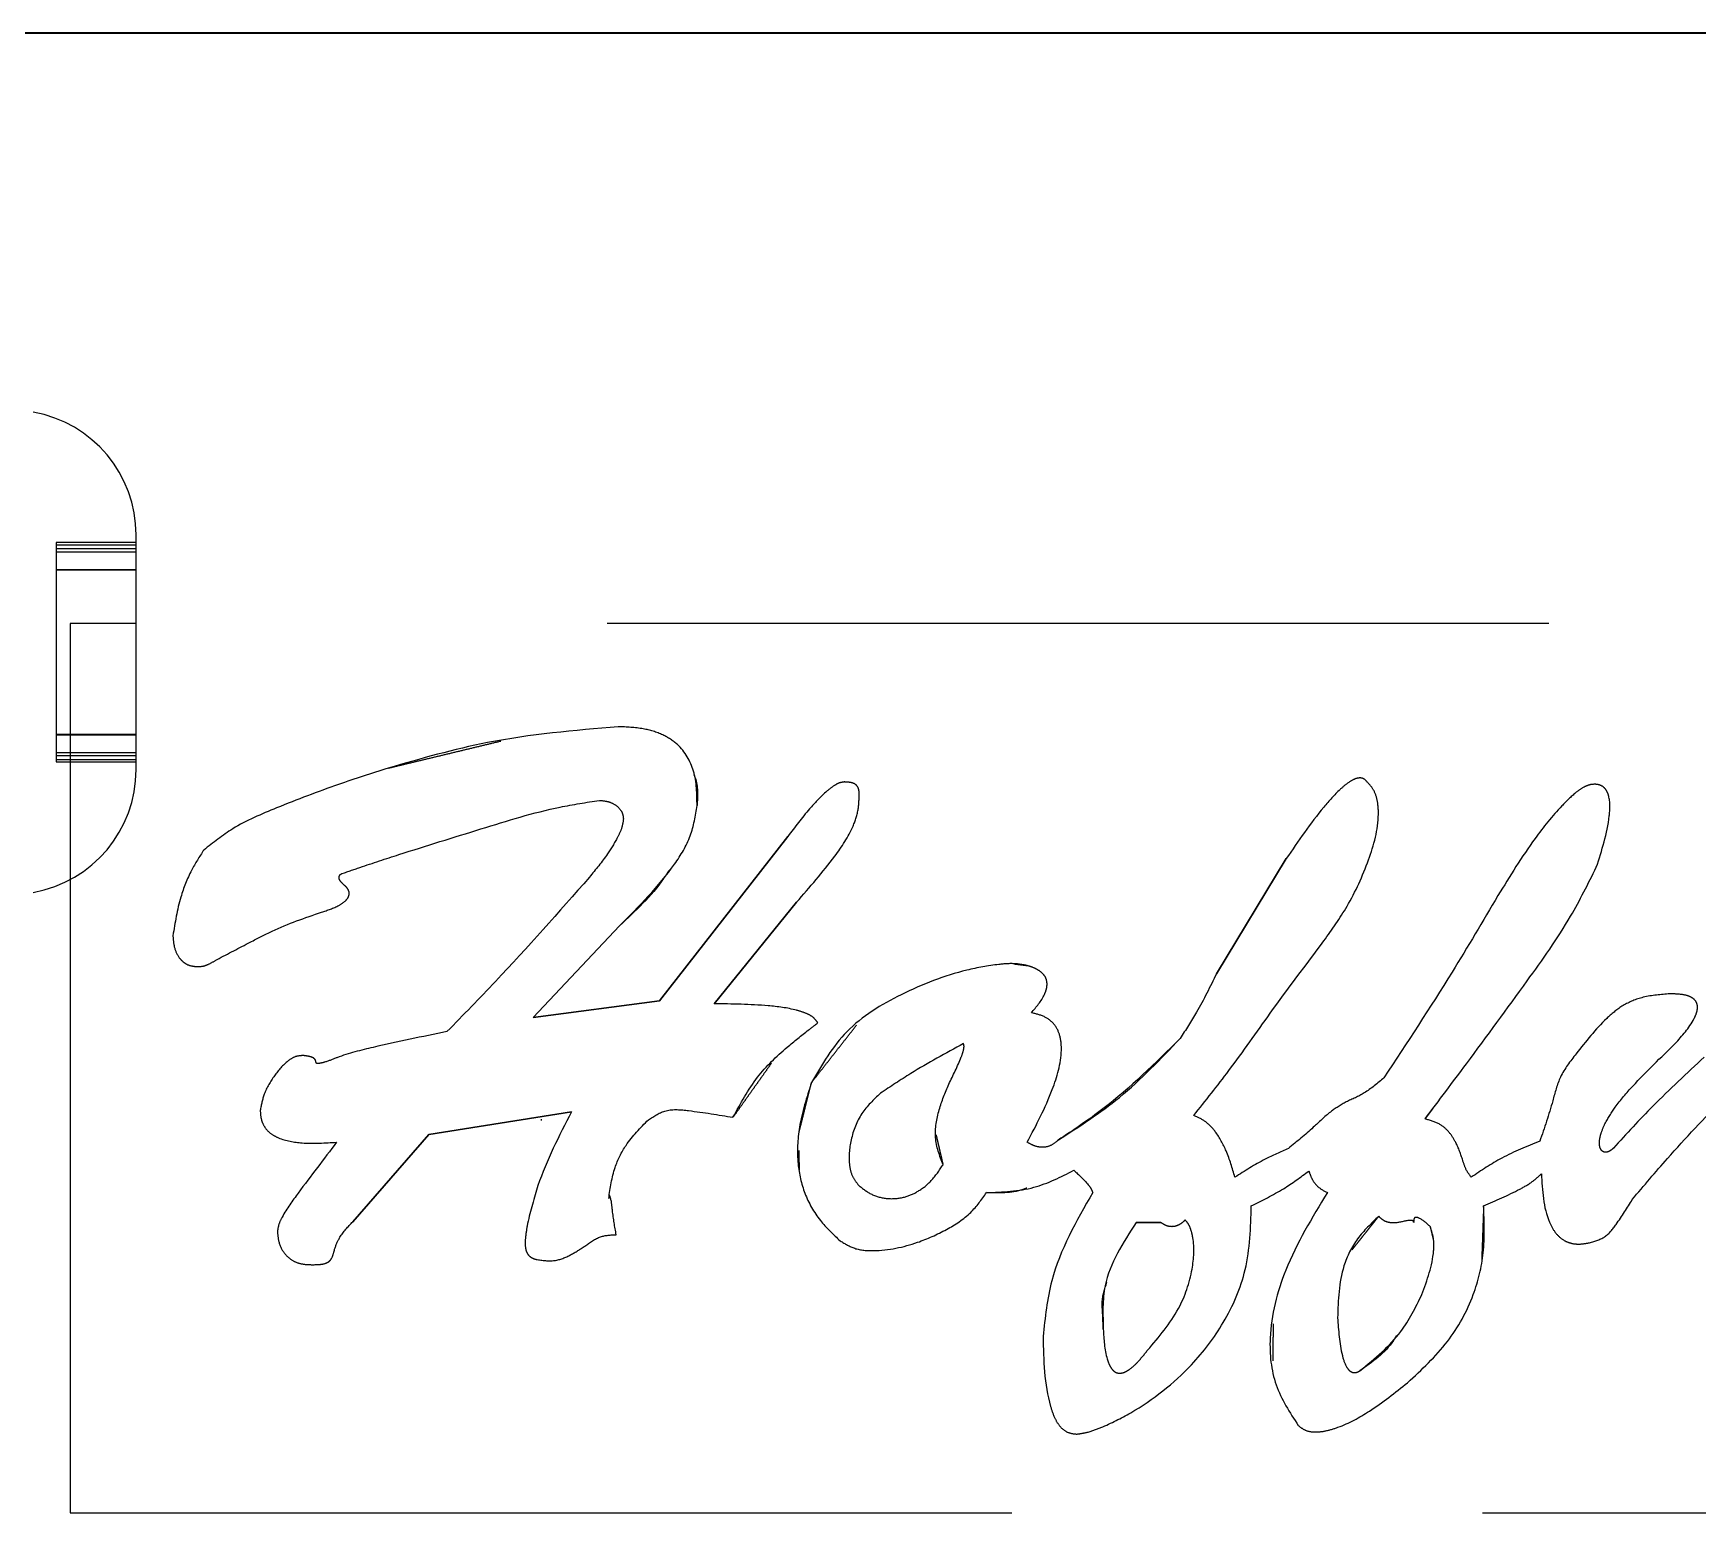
# Paper-space layout '2 DOOR PANEL LAYOUT - A1 Sheet' of a CAD drawing. Extents: x 50 to 825, y 22 to 486.
# Drawn here: x 472.657 to 475.751, y 464.264 to 467.014 of the extents above; entities that cross this region are included whole.
import ezdxf

# ---------------------------------------------------------------- set-up
doc = ezdxf.new("R2010")
doc.units = 0
doc.linetypes.add('HIDDEN', pattern=[0.375, 0.25, -0.125])
doc.layers.add('N-EQPM', color=3, linetype='Continuous', lineweight=25)
doc.layers.add('N-PANL', color=4, linetype='Continuous', lineweight=35)

psp = doc.layouts.new('2 DOOR PANEL LAYOUT - A1 Sheet')

# ---------------------------------------------------------------- linework, layer by layer
at = {"layer": 'N-EQPM', "linetype": 'HIDDEN', "ltscale": 7}
for p, q in [((472.848, 466.0568), (472.848, 466.0815)), ((472.6993, 466.0671), (472.6993, 466.0626)), ((472.6993, 466.0626), (472.6993, 465.9927)), ((472.848, 465.8727), (472.848, 466.0568)), ((472.6993, 465.9927), (472.6993, 465.922)), ((472.6993, 465.922), (472.6993, 465.8195)), ((472.7257, 465.9167), (472.7257, 464.2639)), ((478.099, 465.9167), (472.7257, 465.9167)), ((478.099, 465.9167), (472.7257, 465.9167)), ((472.848, 465.6792), (472.848, 465.8727)), ((472.6993, 465.8195), (472.6993, 465.7452)), ((472.6993, 465.7452), (472.6993, 465.6712)), ((472.6993, 465.6712), (472.6993, 465.664)), ((472.848, 465.6451), (472.848, 465.6792)), ((472.6993, 465.664), (472.6993, 465.6595)), ((475.1357, 465.623), (475.1357, 465.623)), ((474.1921, 465.6017), (474.1921, 465.6017)), ((473.7539, 465.553), (473.7539, 465.5529)), ((474.0595, 465.5211), (473.8207, 465.2155)), ((473.8207, 465.2155), (474.0595, 465.5211)), ((474.0595, 465.5211), (474.0595, 465.5211)), ((472.9738, 465.4956), (472.9738, 465.4956)), ((474.9861, 465.4797), (474.8562, 465.2658)), ((474.8562, 465.2658), (474.9861, 465.4797)), ((474.9861, 465.4797), (474.9861, 465.4797)), ((473.2285, 465.4511), (473.2285, 465.4511)), ((473.6908, 465.4454), (473.6908, 465.4453)), ((473.2444, 465.4161), (473.2444, 465.416)), ((473.9224, 465.21), (474.0757, 465.3987)), ((474.0757, 465.3987), (473.9224, 465.21)), ((474.0757, 465.3987), (474.0757, 465.3987)), ((472.9165, 465.3365), (472.9165, 465.3364)), ((473.5861, 465.1844), (473.7464, 465.3547)), ((473.7464, 465.3547), (473.5861, 465.1844)), ((473.7464, 465.3547), (473.7464, 465.3547)), ((474.8562, 465.2658), (474.8562, 465.2658)), ((473.8207, 465.2155), (473.5861, 465.1844)), ((473.5861, 465.1844), (473.8207, 465.2155)), ((473.8207, 465.2155), (473.8207, 465.2155)), ((473.9224, 465.21), (473.9224, 465.21)), ((473.5861, 465.1844), (473.5861, 465.1844)), ((473.5861, 465.1844), (473.5861, 465.1844)), ((474.5123, 465.1932), (474.5123, 465.1931)), ((473.4259, 465.1582), (473.4259, 465.1582)), ((474.1154, 465.1745), (474.1154, 465.1745)), ((474.7887, 465.1454), (474.7887, 465.1454)), ((474.3862, 465.1358), (474.3862, 465.1358)), ((475.7088, 465.1358), (475.7088, 465.1358)), ((475.1676, 465.0722), (475.1676, 465.0722)), ((473.0788, 465.0117), (473.0788, 465.0117)), ((473.392, 464.9672), (473.6576, 465.0089)), ((473.6576, 465.0088), (473.392, 464.9671)), ((473.6017, 464.993), (473.6017, 464.9953)), ((473.6576, 465.0089), (473.6576, 465.0088)), ((473.9576, 464.9989), (473.9576, 464.9989)), ((474.8141, 465.0021), (474.8141, 465.0021)), ((475.244, 464.9958), (475.244, 464.9958)), ((473.2508, 464.8048), (473.392, 464.9672)), ((473.392, 464.9671), (473.2508, 464.8048)), ((473.392, 464.9672), (473.392, 464.9671)), ((473.2208, 464.9525), (473.2208, 464.9524)), ((474.5046, 464.9525), (474.5046, 464.9524)), ((474.9899, 464.941), (474.9899, 464.9409)), ((475.4573, 464.9544), (475.4573, 464.9544)), ((475.5942, 464.9416), (475.5942, 464.9416)), ((474.348, 464.9105), (474.348, 464.9104)), ((474.5912, 464.9003), (474.5912, 464.9003)), ((475.0281, 464.899), (475.0281, 464.8989)), ((474.8906, 464.8875), (474.8906, 464.8875)), ((475.33, 464.8875), (475.33, 464.8875)), ((475.4605, 464.8939), (475.4605, 464.8939)), ((473.7266, 464.8481), (473.7266, 464.848)), ((474.4289, 464.8589), (474.4289, 464.8589)), ((474.6263, 464.8589), (474.6263, 464.8589)), ((475.0625, 464.8589), (475.0625, 464.8589)), ((473.2508, 464.8048), (473.2508, 464.8048)), ((474.7982, 464.8079), (474.7982, 464.8078)), ((474.9211, 464.8341), (474.9211, 464.8341)), ((475.158, 464.8149), (475.158, 464.8149)), ((475.3529, 464.8341), (475.3529, 464.8341)), ((473.1107, 464.7856), (473.1107, 464.7856)), ((473.7405, 464.7806), (473.7405, 464.7806)), ((474.753, 464.8034), (474.7072, 464.8034)), ((474.7072, 464.8034), (474.7072, 464.8034)), ((474.7072, 464.8034), (474.753, 464.8034)), ((474.753, 464.8034), (474.753, 464.8034)), ((475.223, 464.8034), (475.223, 464.8034)), ((475.2535, 464.7958), (475.2535, 464.7958)), ((475.5477, 464.7653), (475.5477, 464.7652)), ((474.5339, 464.5914), (474.5339, 464.5914)), ((474.646, 464.6048), (474.646, 464.6048)), ((474.7282, 464.5659), (474.7282, 464.5659)), ((475.123, 464.5278), (475.123, 464.5277)), ((475.0084, 464.4258), (475.0084, 464.4258)), ((472.7257, 464.2639), (478.099, 464.2639)), ((472.7257, 464.2638), (472.7257, 464.2639)), ((472.7257, 464.2638), (478.099, 464.2638))]:
    psp.add_line(p, q, dxfattribs=at)
for centre, start, end in [((472.6164, 466.0815), 0, 79.9157), ((472.6164, 465.6451), 280.0843, 0)]:
    psp.add_arc(centre, 0.2317, start, end, dxfattribs=at)
for points in [[(472.848, 466.0671), (472.6993, 466.0671)], [(472.848, 466.0626), (472.6993, 466.0626)], [(472.848, 466.0554), (472.6993, 466.0554)], [(472.848, 466.0496), (472.6993, 466.0496)], [(472.6993, 466.0173), (472.848, 466.0173)], [(472.6993, 466.0164), (472.848, 466.0164)], [(472.848, 465.7102), (472.6993, 465.7102)], [(472.848, 465.7093), (472.6993, 465.7093)], [(472.6993, 465.677), (472.848, 465.677)], [(472.6993, 465.6712), (472.848, 465.6712)], [(473.3164, 465.6478), (473.5259, 465.6983)], [(472.6993, 465.664), (472.848, 465.664)], [(472.6993, 465.6595), (472.848, 465.6595)], [(474.4802, 465.2841), (474.5046, 465.281)], [(474.1034, 465.0633), (474.1875, 465.1704)], [(474.0291, 465.0995), (473.9576, 464.9989)], [(474.0809, 464.9731), (474.1034, 465.0633)], [(475.258, 465.0145), (475.244, 464.9958)], [(474.3351, 464.9661), (474.348, 464.9104)], [(474.0813, 464.9006), (474.0803, 464.9373)], [(475.1085, 464.7528), (475.158, 464.8149)], [(475.3529, 464.8341), (475.3494, 464.7346)], [(475.2535, 464.7958), (475.2594, 464.7714)], [(474.646, 464.6048), (474.6446, 464.6371)], [(474.9615, 464.5461), (474.9623, 464.6152)]]:
    psp.add_open_spline(points, degree=1, dxfattribs=at)
for points, knots in [([(473.7443, 465.7249), (473.6627, 465.718), (473.5175, 465.7057), (473.3776, 465.6655), (473.3164, 465.6479)], [0, 0, 0, 0, 0.562322, 1, 1, 1, 1]), ([(473.8908, 465.5784), (473.8905, 465.6001), (473.89, 465.6412), (473.8627, 465.6887), (473.826, 465.7119), (473.7882, 465.7232), (473.7599, 465.7243), (473.7443, 465.7249)], [0, 0, 0, 0, 0.269338, 0.51002, 0.645941, 0.805044, 1, 1, 1, 1]), ([(473.3164, 465.6479), (473.2856, 465.638), (473.2157, 465.6156), (473.1193, 465.5786), (473.0325, 465.5421), (472.9913, 465.5095), (472.9738, 465.4956)], [0, 0, 0, 0, 0.257207, 0.583403, 0.823259, 1, 1, 1, 1]), ([(473.8847, 465.6361), (473.8856, 465.634), (473.8931, 465.616), (473.8919, 465.5961), (473.8908, 465.5784)], [0, 0, 0, 0, 0.116411, 1, 1, 1, 1]), ([(474.1641, 465.6222), (474.1613, 465.6218), (474.1549, 465.6209), (474.1432, 465.6142), (474.1238, 465.5987), (474.0945, 465.5671), (474.0726, 465.5383), (474.0595, 465.5211)], [0, 0, 0, 0, 0.058253, 0.129961, 0.268344, 0.561487, 1, 1, 1, 1]), ([(474.1921, 465.6017), (474.1919, 465.6043), (474.1917, 465.609), (474.1885, 465.6153), (474.1827, 465.6197), (474.1743, 465.6219), (474.1678, 465.6221), (474.1641, 465.6222)], [0, 0, 0, 0, 0.193671, 0.353593, 0.51009, 0.726542, 1, 1, 1, 1]), ([(475.1357, 465.623), (475.1345, 465.6244), (475.1321, 465.6272), (475.1271, 465.6295), (475.1214, 465.6299), (475.1126, 465.6279), (475.1003, 465.6208), (475.0799, 465.6034), (475.039, 465.5574), (475.0084, 465.5124), (474.9861, 465.4797)], [0, 0, 0, 0, 0.025109, 0.048407, 0.072834, 0.100977, 0.169397, 0.262662, 0.464326, 1, 1, 1, 1]), ([(475.0561, 465.3269), (475.0711, 465.3479), (475.1044, 465.3948), (475.14, 465.4737), (475.1592, 465.5414), (475.1565, 465.5857), (475.1501, 465.6075), (475.1404, 465.6179), (475.1357, 465.623)], [0, 0, 0, 0, 0.237077, 0.529026, 0.796385, 0.870528, 0.936993, 1, 1, 1, 1]), ([(475.5515, 465.6173), (475.5472, 465.6159), (475.5373, 465.6126), (475.5193, 465.5988), (475.4879, 465.5682), (475.4374, 465.5053), (475.4017, 465.447), (475.3796, 465.411)], [0, 0, 0, 0, 0.049572, 0.115036, 0.246377, 0.533995, 1, 1, 1, 1]), ([(475.5624, 465.4638), (475.5726, 465.495), (475.5863, 465.5373), (475.5886, 465.586), (475.5833, 465.6033), (475.5782, 465.6111), (475.5709, 465.6162), (475.5616, 465.6184), (475.5551, 465.6177), (475.5515, 465.6173)], [0, 0, 0, 0, 0.546223, 0.739546, 0.79602, 0.844834, 0.891243, 0.941065, 1, 1, 1, 1]), ([(473.2285, 465.4511), (473.2403, 465.4552), (473.2763, 465.4676), (473.363, 465.4961), (473.4868, 465.534), (473.61, 465.5727), (473.6848, 465.5842), (473.7093, 465.588)], [0, 0, 0, 0, 0.075197, 0.228031, 0.546956, 0.851629, 1, 1, 1, 1]), ([(473.7093, 465.588), (473.714, 465.5876), (473.724, 465.5868), (473.7384, 465.5809), (473.7485, 465.5718), (473.7532, 465.5617), (473.7536, 465.556), (473.7539, 465.553)], [0, 0, 0, 0, 0.227339, 0.478146, 0.72817, 0.857812, 1, 1, 1, 1]), ([(473.7464, 465.3547), (473.7828, 465.391), (473.8334, 465.4415), (473.8815, 465.5202), (473.8877, 465.5593), (473.8908, 465.5784)], [0, 0, 0, 0, 0.566821, 0.787776, 1, 1, 1, 1]), ([(474.0757, 465.3987), (474.1002, 465.4266), (474.139, 465.4708), (474.1785, 465.5295), (474.1917, 465.5708), (474.192, 465.5919), (474.1921, 465.6017)], [0, 0, 0, 0, 0.464143, 0.73739, 0.877746, 1, 1, 1, 1]), ([(473.7539, 465.553), (473.7531, 465.5478), (473.7513, 465.536), (473.7407, 465.5144), (473.7217, 465.4828), (473.7024, 465.4594), (473.6908, 465.4454)], [0, 0, 0, 0, 0.124029, 0.282162, 0.566964, 1, 1, 1, 1]), ([(472.9738, 465.4956), (472.9658, 465.4833), (472.9482, 465.4559), (472.9272, 465.4024), (472.9204, 465.3606), (472.9165, 465.3365)], [0, 0, 0, 0, 0.257613, 0.571122, 1, 1, 1, 1]), ([(473.8393, 465.4587), (473.8358, 465.4533), (473.8105, 465.4141), (473.7761, 465.3822), (473.7464, 465.3547)], [0, 0, 0, 0, 0.138038, 1, 1, 1, 1]), ([(475.244, 464.9958), (475.2697, 465.03), (475.3338, 465.1149), (475.4251, 465.2398), (475.5103, 465.359), (475.5471, 465.4331), (475.5624, 465.4638)], [0, 0, 0, 0, 0.226659, 0.562806, 0.818782, 1, 1, 1, 1]), ([(473.2444, 465.4161), (473.2437, 465.4185), (473.2423, 465.4237), (473.2359, 465.4295), (473.2299, 465.4351), (473.2259, 465.4402), (473.2251, 465.4442), (473.2254, 465.4466), (473.2266, 465.449), (473.2278, 465.4503), (473.2285, 465.4511)], [0, 0, 0, 0, 0.172639, 0.377101, 0.586778, 0.76431, 0.8164, 0.869302, 0.928539, 1, 1, 1, 1]), ([(473.6908, 465.4454), (473.6334, 465.3801), (473.5474, 465.2822), (473.4562, 465.1891), (473.4259, 465.1582)], [0, 0, 0, 0, 0.667242, 1, 1, 1, 1]), ([(473.1929, 465.3803), (473.2039, 465.3838), (473.2203, 465.3891), (473.237, 465.4), (473.2434, 465.4088), (473.2441, 465.4137), (473.2444, 465.4161)], [0, 0, 0, 0, 0.522004, 0.779098, 0.891465, 1, 1, 1, 1]), ([(475.3796, 465.411), (475.3515, 465.3634), (475.2836, 465.2488), (475.2104, 465.1374), (475.1676, 465.0722)], [0, 0, 0, 0, 0.414496, 1, 1, 1, 1]), ([(472.9985, 465.2923), (473.0191, 465.303), (473.0532, 465.3207), (473.1163, 465.354), (473.1618, 465.3696), (473.1929, 465.3803)], [0, 0, 0, 0, 0.326074, 0.538996, 1, 1, 1, 1]), ([(472.9165, 465.3365), (472.917, 465.329), (472.9181, 465.3141), (472.9263, 465.2966), (472.9372, 465.2858), (472.9482, 465.2801), (472.9566, 465.2795), (472.961, 465.2791)], [0, 0, 0, 0, 0.275138, 0.550024, 0.691275, 0.837067, 1, 1, 1, 1]), ([(474.8141, 465.0021), (474.8362, 465.0299), (474.8855, 465.0918), (474.9627, 465.2027), (475.0226, 465.2823), (475.0561, 465.3269)], [0, 0, 0, 0, 0.262363, 0.586602, 1, 1, 1, 1]), ([(472.961, 465.2791), (472.9654, 465.2792), (472.9728, 465.2793), (472.9855, 465.2844), (472.9933, 465.2891), (472.9985, 465.2923)], [0, 0, 0, 0, 0.321185, 0.547088, 1, 1, 1, 1]), ([(474.5046, 465.281), (474.4971, 465.2824), (474.4795, 465.2855), (474.4415, 465.2826), (474.369, 465.2691), (474.2717, 465.2316), (474.1636, 465.1665), (474.1231, 465.097), (474.1034, 465.0633)], [0, 0, 0, 0, 0.047587, 0.110736, 0.235733, 0.506398, 0.760216, 1, 1, 1, 1]), ([(474.5123, 465.1932), (474.5215, 465.2039), (474.5334, 465.2177), (474.5409, 465.238), (474.5419, 465.2491), (474.5389, 465.2597), (474.531, 465.2689), (474.5193, 465.2762), (474.5098, 465.2793), (474.5046, 465.281)], [0, 0, 0, 0, 0.361391, 0.465228, 0.553787, 0.645927, 0.743335, 0.858714, 1, 1, 1, 1]), ([(474.8562, 465.2658), (474.8445, 465.2416), (474.8244, 465.2001), (474.7992, 465.1615), (474.7887, 465.1454)], [0, 0, 0, 0, 0.583175, 1, 1, 1, 1]), ([(474.1154, 465.1745), (474.1128, 465.178), (474.1071, 465.1857), (474.0926, 465.1927), (474.0648, 465.2017), (474.0072, 465.2086), (473.9559, 465.2095), (473.9224, 465.21)], [0, 0, 0, 0, 0.063989, 0.141379, 0.234172, 0.500143, 1, 1, 1, 1]), ([(475.6961, 465.2282), (475.6795, 465.2268), (475.6494, 465.2244), (475.61, 465.2074), (475.5682, 465.1721), (475.5427, 465.1397), (475.5248, 465.1168)], [0, 0, 0, 0, 0.233979, 0.421995, 0.591771, 1, 1, 1, 1]), ([(475.7088, 465.1358), (475.7219, 465.1503), (475.7373, 465.1672), (475.748, 465.1902), (475.7503, 465.1984), (475.7507, 465.2057), (475.7489, 465.2129), (475.7436, 465.2195), (475.7331, 465.2251), (475.7168, 465.2283), (475.7036, 465.2282), (475.6961, 465.2282)], [0, 0, 0, 0, 0.392912, 0.460264, 0.517035, 0.565284, 0.608308, 0.665242, 0.731756, 0.847027, 1, 1, 1, 1]), ([(474.5046, 464.9525), (474.5214, 464.9845), (474.5497, 465.0386), (474.5699, 465.1073), (474.5671, 465.1494), (474.5565, 465.172), (474.537, 465.1875), (474.5209, 465.1912), (474.5123, 465.1932)], [0, 0, 0, 0, 0.384652, 0.649292, 0.745109, 0.82648, 0.906822, 1, 1, 1, 1]), ([(473.4259, 465.1582), (473.3802, 465.1488), (473.3115, 465.1347), (473.2353, 465.1161), (473.2026, 465.102), (473.1908, 465.0994), (473.1869, 465.0986)], [0, 0, 0, 0, 0.568408, 0.853384, 0.952336, 1, 1, 1, 1]), ([(473.9576, 464.9989), (473.9716, 465.0246), (473.9981, 465.0734), (474.0507, 465.1242), (474.0904, 465.1553), (474.1097, 465.1701), (474.1154, 465.1745)], [0, 0, 0, 0, 0.365813, 0.693468, 0.909101, 1, 1, 1, 1]), ([(474.7887, 465.1454), (474.7426, 465.0996), (474.6724, 465.0299), (474.5902, 464.9751), (474.5619, 464.9563)], [0, 0, 0, 0, 0.65588, 1, 1, 1, 1]), ([(474.5619, 464.9563), (474.6011, 464.9815), (474.6844, 465.0352), (474.7525, 465.1072), (474.7887, 465.1454)], [0, 0, 0, 0, 0.4696, 1, 1, 1, 1]), ([(473.1581, 465.1137), (473.1535, 465.1133), (473.1435, 465.1126), (473.1242, 465.0999), (473.1041, 465.0764), (473.0852, 465.0451), (473.0808, 465.0219), (473.0788, 465.0117)], [0, 0, 0, 0, 0.099857, 0.215095, 0.488811, 0.77399, 1, 1, 1, 1]), ([(473.1869, 465.0986), (473.1863, 465.0986), (473.1853, 465.0987), (473.1839, 465.099), (473.183, 465.0997), (473.182, 465.1016), (473.1821, 465.1042), (473.1805, 465.1068), (473.1786, 465.1086), (473.1748, 465.1107), (473.1678, 465.1126), (473.1618, 465.1133), (473.1581, 465.1137)], [0, 0, 0, 0, 0.051094, 0.087727, 0.115828, 0.141659, 0.269627, 0.324894, 0.393872, 0.485957, 0.689289, 1, 1, 1, 1]), ([(474.3862, 465.1358), (474.3531, 465.1179), (474.3003, 465.0892), (474.2502, 465.056), (474.2315, 465.0435)], [0, 0, 0, 0, 0.625644, 1, 1, 1, 1]), ([(474.348, 464.9105), (474.3417, 464.9273), (474.3292, 464.9605), (474.3395, 465.0131), (474.3585, 465.0621), (474.3778, 465.0985), (474.3864, 465.1229), (474.3873, 465.1315), (474.3865, 465.1345), (474.3862, 465.1358)], [0, 0, 0, 0, 0.223203, 0.441543, 0.656272, 0.891778, 0.961678, 0.982419, 1, 1, 1, 1]), ([(475.5248, 465.1168), (475.514, 465.103), (475.4936, 465.0768), (475.4792, 465.0187), (475.4658, 464.9792), (475.4573, 464.9544)], [0, 0, 0, 0, 0.292145, 0.555027, 1, 1, 1, 1]), ([(475.5783, 464.9869), (475.5844, 464.9973), (475.5993, 465.0224), (475.6433, 465.0723), (475.6822, 465.11), (475.7088, 465.1358)], [0, 0, 0, 0, 0.182128, 0.439185, 1, 1, 1, 1]), ([(475.763, 465.1104), (475.7308, 465.0807), (475.6722, 465.0267), (475.6184, 464.968), (475.5942, 464.9416)], [0, 0, 0, 0, 0.550684, 1, 1, 1, 1]), ([(474.1034, 465.0633), (474.0947, 465.0359), (474.0789, 464.9869), (474.0754, 464.916), (474.0888, 464.8561), (474.1169, 464.8067), (474.144, 464.7812), (474.157, 464.7691)], [0, 0, 0, 0, 0.267622, 0.47911, 0.654048, 0.834601, 1, 1, 1, 1]), ([(475.1676, 465.0722), (475.1558, 465.0621), (475.1344, 465.044), (475.1089, 465.0326), (475.0975, 465.0276)], [0, 0, 0, 0, 0.553381, 1, 1, 1, 1]), ([(474.2315, 465.0435), (474.219, 465.0317), (474.1937, 465.0075), (474.1753, 464.9587), (474.1715, 464.9177), (474.1787, 464.8881), (474.1872, 464.8774), (474.1913, 464.8723)], [0, 0, 0, 0, 0.264986, 0.538054, 0.788801, 0.898865, 1, 1, 1, 1]), ([(475.0975, 465.0276), (475.0875, 465.0216), (475.0651, 465.0084), (475.0325, 464.9755), (475.0056, 464.9537), (474.9899, 464.941)], [0, 0, 0, 0, 0.251472, 0.560037, 1, 1, 1, 1]), ([(475.6293, 464.8461), (475.6509, 464.8717), (475.7053, 464.9359), (475.7632, 464.9971), (475.798, 465.034)], [0, 0, 0, 0, 0.397738, 1, 1, 1, 1]), ([(473.0788, 465.0117), (473.0792, 465.0061), (473.0798, 464.9953), (473.0864, 464.9803), (473.0975, 464.9684), (473.1206, 464.9558), (473.1632, 464.9489), (473.1995, 464.9512), (473.2208, 464.9525)], [0, 0, 0, 0, 0.096829, 0.184967, 0.273849, 0.373377, 0.632343, 1, 1, 1, 1]), ([(473.6576, 465.0089), (473.6343, 464.9641), (473.5996, 464.8977), (473.5815, 464.8252), (473.5756, 464.8016)], [0, 0, 0, 0, 0.673247, 1, 1, 1, 1]), ([(473.7266, 464.8481), (473.7295, 464.8675), (473.7346, 464.9022), (473.7597, 464.9533), (473.7854, 464.9792), (473.8004, 464.9943)], [0, 0, 0, 0, 0.350079, 0.623236, 1, 1, 1, 1]), ([(473.8004, 464.9943), (473.811, 465.0012), (473.8337, 465.0159), (473.8898, 465.01), (473.9305, 465.0034), (473.9576, 464.9989)], [0, 0, 0, 0, 0.227979, 0.485545, 1, 1, 1, 1]), ([(474.8906, 464.8875), (474.8858, 464.904), (474.8772, 464.9338), (474.8581, 464.9689), (474.8371, 464.9921), (474.8215, 464.9989), (474.8141, 465.0021)], [0, 0, 0, 0, 0.359283, 0.646695, 0.833173, 1, 1, 1, 1]), ([(475.33, 464.8875), (475.3268, 464.8916), (475.3196, 464.901), (475.3127, 464.924), (475.304, 464.9487), (475.2892, 464.9722), (475.2699, 464.9888), (475.253, 464.9934), (475.244, 464.9958)], [0, 0, 0, 0, 0.106321, 0.241477, 0.489397, 0.644855, 0.808779, 1, 1, 1, 1]), ([(475.5942, 464.9416), (475.5927, 464.9402), (475.5899, 464.9376), (475.5852, 464.935), (475.5806, 464.9337), (475.5761, 464.9342), (475.5726, 464.9365), (475.5703, 464.9399), (475.5688, 464.9439), (475.5681, 464.9488), (475.5683, 464.9573), (475.5712, 464.9705), (475.5757, 464.9809), (475.5783, 464.9869)], [0, 0, 0, 0, 0.080703, 0.148854, 0.206526, 0.263178, 0.318634, 0.364957, 0.418775, 0.48246, 0.557778, 0.748387, 1, 1, 1, 1]), ([(473.2208, 464.9525), (473.1969, 464.9211), (473.162, 464.8756), (473.125, 464.8249), (473.1126, 464.7998), (473.1113, 464.79), (473.1107, 464.7856)], [0, 0, 0, 0, 0.587579, 0.853727, 0.935252, 1, 1, 1, 1]), ([(474.5619, 464.9563), (474.5574, 464.9524), (474.5486, 464.9451), (474.5325, 464.9422), (474.5176, 464.9452), (474.5092, 464.9499), (474.5046, 464.9525)], [0, 0, 0, 0, 0.282107, 0.53784, 0.752258, 1, 1, 1, 1]), ([(474.9899, 464.941), (474.9753, 464.9345), (474.9408, 464.9194), (474.9089, 464.8992), (474.8906, 464.8875)], [0, 0, 0, 0, 0.423727, 1, 1, 1, 1]), ([(475.4573, 464.9544), (475.4333, 464.9448), (475.3885, 464.927), (475.3485, 464.9), (475.33, 464.8875)], [0, 0, 0, 0, 0.536199, 1, 1, 1, 1]), ([(474.1913, 464.8723), (474.199, 464.8662), (474.2147, 464.8538), (474.245, 464.8462), (474.2754, 464.8487), (474.3034, 464.861), (474.3285, 464.8814), (474.3411, 464.9002), (474.348, 464.9105)], [0, 0, 0, 0, 0.155938, 0.317731, 0.488863, 0.636314, 0.803402, 1, 1, 1, 1]), ([(474.4289, 464.8589), (474.4588, 464.86), (474.516, 464.8622), (474.567, 464.888), (474.5912, 464.9003)], [0, 0, 0, 0, 0.523594, 1, 1, 1, 1]), ([(474.5912, 464.9003), (474.6006, 464.8918), (474.6123, 464.8811), (474.6234, 464.8664), (474.6254, 464.8611), (474.6263, 464.8589)], [0, 0, 0, 0, 0.690915, 0.869162, 1, 1, 1, 1]), ([(474.9211, 464.8341), (474.9414, 464.8442), (474.9789, 464.8628), (475.0126, 464.8876), (475.0281, 464.899)], [0, 0, 0, 0, 0.540963, 1, 1, 1, 1]), ([(475.0281, 464.899), (475.03, 464.8937), (475.0335, 464.8837), (475.0442, 464.8684), (475.0556, 464.8625), (475.0625, 464.8589)], [0, 0, 0, 0, 0.30555, 0.581211, 1, 1, 1, 1]), ([(474.5035, 464.8673), (474.5011, 464.8663), (474.4776, 464.8571), (474.4519, 464.858), (474.4289, 464.8589)], [0, 0, 0, 0, 0.105826, 1, 1, 1, 1]), ([(475.3529, 464.8341), (475.3755, 464.8439), (475.407, 464.8576), (475.4432, 464.878), (475.4553, 464.8892), (475.4605, 464.8939)], [0, 0, 0, 0, 0.600076, 0.832241, 1, 1, 1, 1]), ([(475.4605, 464.8939), (475.462, 464.8628), (475.4638, 464.8243), (475.485, 464.7845), (475.4989, 464.7711), (475.5145, 464.7644), (475.5305, 464.7624), (475.5417, 464.7642), (475.5477, 464.7653)], [0, 0, 0, 0, 0.503068, 0.623245, 0.736551, 0.813951, 0.899476, 1, 1, 1, 1]), ([(473.7405, 464.7806), (473.7379, 464.7954), (473.7337, 464.8191), (473.7319, 464.8439), (473.7287, 464.8529), (473.7285, 464.8534), (473.7282, 464.8537), (473.7281, 464.8538), (473.728, 464.8538), (473.7278, 464.8537), (473.7277, 464.8536), (473.7275, 464.8533), (473.7273, 464.8527), (473.7269, 464.8509), (473.7267, 464.8493), (473.7266, 464.8481)], [0, 0, 0, 0, 0.564633, 0.898795, 0.911538, 0.92006, 0.922243, 0.923988, 0.925508, 0.927125, 0.929257, 0.932027, 0.937907, 0.953609, 1, 1, 1, 1]), ([(474.157, 464.7691), (474.1657, 464.7638), (474.1846, 464.7523), (474.2353, 464.7491), (474.2938, 464.7615), (474.3538, 464.7885), (474.3999, 464.818), (474.4197, 464.846), (474.4289, 464.8589)], [0, 0, 0, 0, 0.097616, 0.211111, 0.479751, 0.670148, 0.8483, 1, 1, 1, 1]), ([(474.6263, 464.8589), (474.5959, 464.8058), (474.5479, 464.7219), (474.5377, 464.6265), (474.5339, 464.5914)], [0, 0, 0, 0, 0.632815, 1, 1, 1, 1]), ([(475.0625, 464.8589), (475.034, 464.8121), (474.9829, 464.7282), (474.9505, 464.6031), (474.9606, 464.4993), (474.9925, 464.4502), (475.0084, 464.4258)], [0, 0, 0, 0, 0.350793, 0.62849, 0.815708, 1, 1, 1, 1]), ([(475.5477, 464.7653), (475.5584, 464.7681), (475.5796, 464.7736), (475.6047, 464.8062), (475.6197, 464.8306), (475.6293, 464.8461)], [0, 0, 0, 0, 0.271198, 0.536581, 1, 1, 1, 1]), ([(473.1648, 464.7251), (473.1725, 464.7249), (473.185, 464.7246), (473.2, 464.7266), (473.2084, 464.7316), (473.214, 464.7405), (473.2172, 464.7562), (473.2278, 464.7806), (473.2421, 464.7956), (473.2508, 464.8048)], [0, 0, 0, 0, 0.177987, 0.287946, 0.344509, 0.396208, 0.524473, 0.711882, 1, 1, 1, 1]), ([(474.5963, 464.4099), (474.6024, 464.4108), (474.618, 464.4129), (474.6521, 464.426), (474.722, 464.4608), (474.8031, 464.5245), (474.8738, 464.6175), (474.9176, 464.7185), (474.9199, 464.7941), (474.9211, 464.8341)], [0, 0, 0, 0, 0.03191, 0.081581, 0.188669, 0.438576, 0.609297, 0.793636, 1, 1, 1, 1]), ([(474.7282, 464.5659), (474.7493, 464.5907), (474.7873, 464.6352), (474.8128, 464.7098), (474.8159, 464.7609), (474.8095, 464.7885), (474.8051, 464.8), (474.8003, 464.8055), (474.7982, 464.8079)], [0, 0, 0, 0, 0.359729, 0.647957, 0.864856, 0.919528, 0.964491, 1, 1, 1, 1]), ([(474.7982, 464.8079), (474.7955, 464.8054), (474.7906, 464.8009), (474.7819, 464.7965), (474.7725, 464.795), (474.7623, 464.7971), (474.7562, 464.8012), (474.753, 464.8034)], [0, 0, 0, 0, 0.214171, 0.398962, 0.567805, 0.769491, 1, 1, 1, 1]), ([(475.158, 464.8149), (475.144, 464.8017), (475.1163, 464.7754), (475.0841, 464.7108), (475.0826, 464.6591), (475.0816, 464.6264)], [0, 0, 0, 0, 0.273, 0.540618, 1, 1, 1, 1]), ([(475.223, 464.8034), (475.2229, 464.8038), (475.2228, 464.8046), (475.2223, 464.8056), (475.2216, 464.8063), (475.2203, 464.8071), (475.2182, 464.8074), (475.2072, 464.8067), (475.1938, 464.802), (475.1773, 464.8028), (475.1663, 464.8064), (475.1609, 464.812), (475.158, 464.8149)], [0, 0, 0, 0, 0.016988, 0.03174, 0.0456, 0.059895, 0.093214, 0.1354, 0.526252, 0.67625, 0.829371, 1, 1, 1, 1]), ([(475.2115, 464.5054), (475.2377, 464.5297), (475.2883, 464.5768), (475.3351, 464.6618), (475.3565, 464.7491), (475.3541, 464.805), (475.3529, 464.8341)], [0, 0, 0, 0, 0.28552, 0.552827, 0.766848, 1, 1, 1, 1]), ([(475.2535, 464.7958), (475.2474, 464.8014), (475.2403, 464.8079), (475.2309, 464.8123), (475.2283, 464.813), (475.2264, 464.8128), (475.225, 464.8123), (475.2239, 464.8111), (475.2231, 464.8092), (475.2228, 464.8065), (475.2229, 464.8046), (475.223, 464.8034)], [0, 0, 0, 0, 0.568048, 0.652795, 0.71775, 0.752545, 0.783567, 0.814645, 0.862503, 0.923261, 1, 1, 1, 1]), ([(473.1107, 464.7856), (473.1116, 464.7769), (473.1135, 464.7599), (473.1274, 464.7402), (473.1453, 464.728), (473.1582, 464.7261), (473.1648, 464.7251)], [0, 0, 0, 0, 0.291941, 0.566411, 0.779282, 1, 1, 1, 1]), ([(473.5756, 464.8016), (473.5741, 464.7925), (473.5716, 464.777), (473.5708, 464.7585), (473.5739, 464.7476), (473.5779, 464.7416), (473.584, 464.7372), (473.5888, 464.7356), (473.5915, 464.7347)], [0, 0, 0, 0, 0.361692, 0.615004, 0.711995, 0.800299, 0.892369, 1, 1, 1, 1]), ([(473.5915, 464.7347), (473.6031, 464.7329), (473.6253, 464.7294), (473.6563, 464.7426), (473.683, 464.7596), (473.709, 464.7793), (473.7305, 464.7802), (473.7405, 464.7806)], [0, 0, 0, 0, 0.215677, 0.41264, 0.60661, 0.816818, 1, 1, 1, 1]), ([(474.7072, 464.8034), (474.6825, 464.7655), (474.6426, 464.7043), (474.6451, 464.6323), (474.646, 464.6048)], [0, 0, 0, 0, 0.618701, 1, 1, 1, 1]), ([(475.2383, 464.6697), (475.2479, 464.6962), (475.2605, 464.7305), (475.2608, 464.7745), (475.2558, 464.789), (475.2535, 464.7958)], [0, 0, 0, 0, 0.646053, 0.835624, 1, 1, 1, 1]), ([(474.6446, 464.6371), (474.6441, 464.6431), (474.6425, 464.6619), (474.6486, 464.68), (474.6527, 464.6924)], [0, 0, 0, 0, 0.318652, 1, 1, 1, 1]), ([(475.123, 464.5278), (475.1506, 464.5503), (475.199, 464.5899), (475.2265, 464.6458), (475.2383, 464.6697)], [0, 0, 0, 0, 0.570714, 1, 1, 1, 1]), ([(475.0816, 464.6264), (475.0831, 464.6027), (475.0851, 464.5712), (475.0953, 464.5384), (475.1024, 464.5288), (475.1066, 464.5256), (475.1108, 464.5242), (475.1148, 464.5242), (475.119, 464.5254), (475.1216, 464.5269), (475.123, 464.5278)], [0, 0, 0, 0, 0.577405, 0.768109, 0.82112, 0.865306, 0.895885, 0.926881, 0.960915, 1, 1, 1, 1]), ([(474.5339, 464.5914), (474.5349, 464.5473), (474.536, 464.4955), (474.5546, 464.4405), (474.5649, 464.4235), (474.5792, 464.4118), (474.5906, 464.4106), (474.5963, 464.4099)], [0, 0, 0, 0, 0.632638, 0.743981, 0.836948, 0.917879, 1, 1, 1, 1]), ([(474.646, 464.6048), (474.647, 464.5861), (474.6483, 464.5632), (474.657, 464.5385), (474.6623, 464.5298), (474.6685, 464.5246), (474.6749, 464.5229), (474.6812, 464.5234), (474.6878, 464.5259), (474.6982, 464.5323), (474.7122, 464.5456), (474.7224, 464.5585), (474.7282, 464.5659)], [0, 0, 0, 0, 0.343474, 0.420337, 0.481279, 0.530851, 0.565441, 0.602298, 0.644925, 0.695643, 0.826201, 1, 1, 1, 1]), ([(475.1909, 464.593), (475.189, 464.5899), (475.1728, 464.5627), (475.1464, 464.5442), (475.123, 464.5277)], [0, 0, 0, 0, 0.114922, 1, 1, 1, 1]), ([(475.0084, 464.4258), (475.0124, 464.4227), (475.0211, 464.416), (475.039, 464.4132), (475.0598, 464.4153), (475.0954, 464.4262), (475.1482, 464.4551), (475.1884, 464.4871), (475.2115, 464.5054)], [0, 0, 0, 0, 0.065752, 0.13914, 0.227561, 0.335454, 0.618513, 1, 1, 1, 1])]:
    psp.add_open_spline(points, degree=3, knots=knots, dxfattribs=at)
at = {"layer": 'N-PANL'}
psp.add_line((637.5933, 467.0139), (399.589, 467.0139), dxfattribs=at)

doc.saveas('drawing.dxf')
